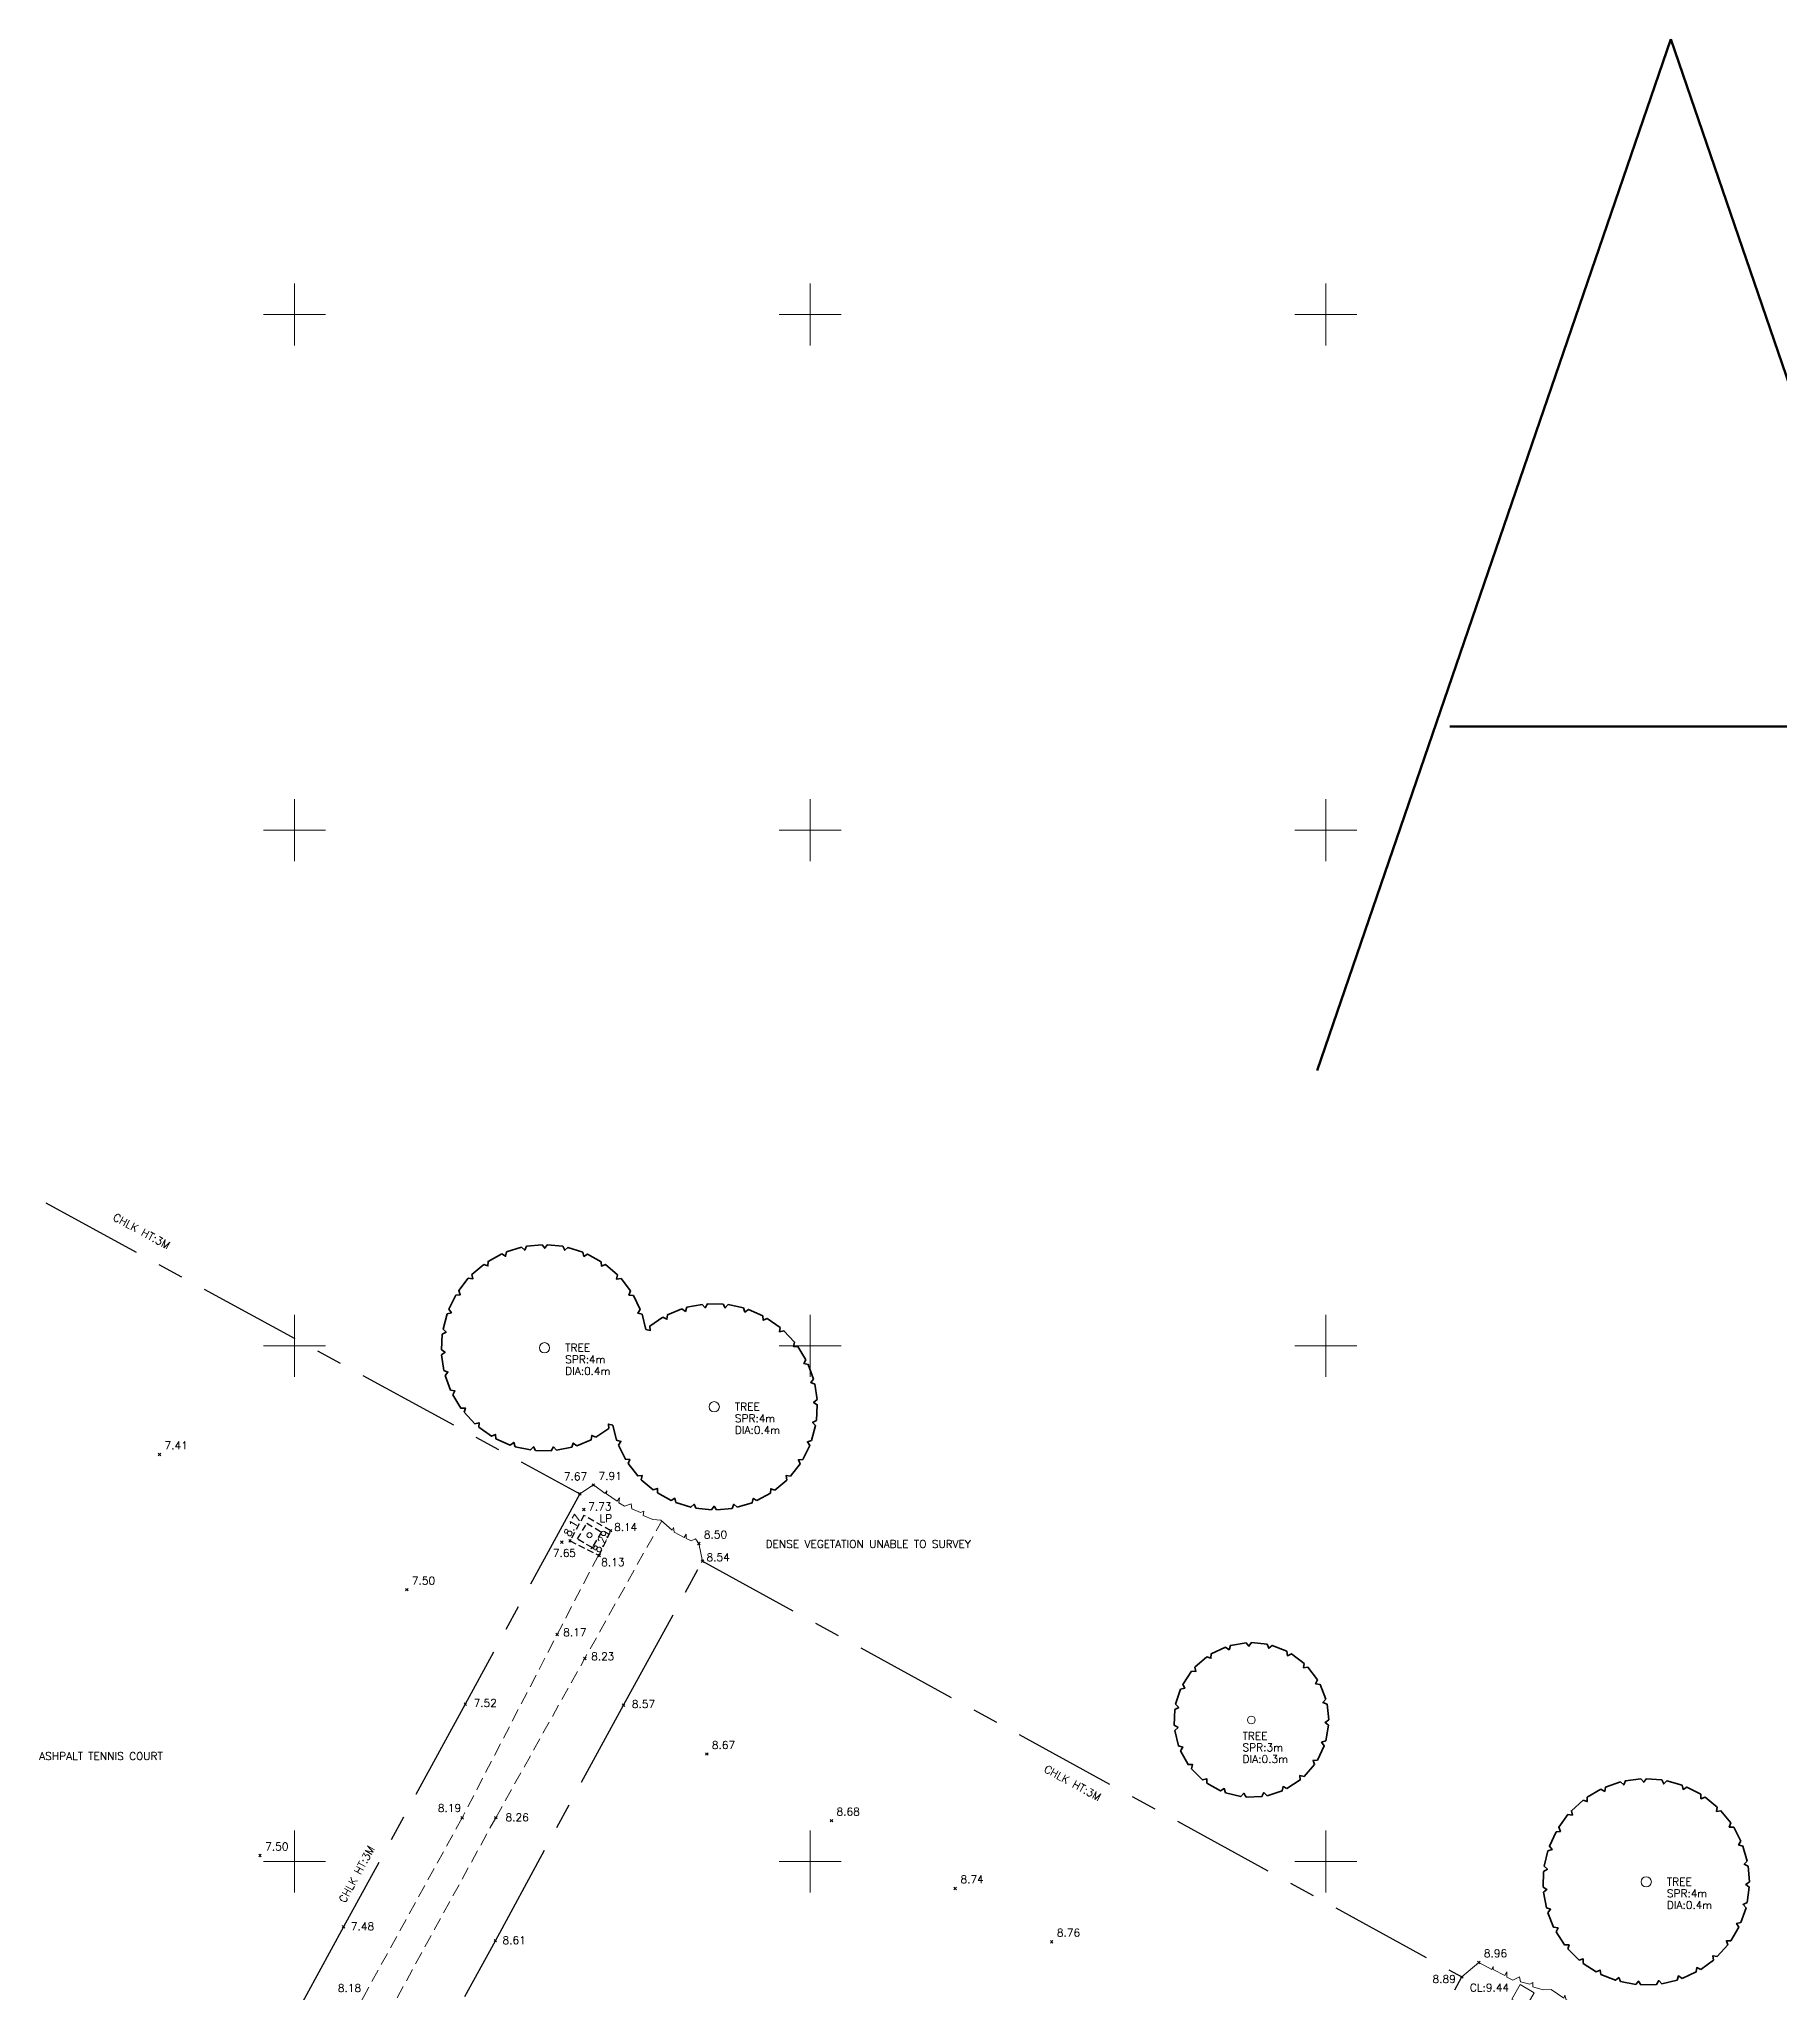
# Model space of a CAD drawing. Extents: x 521064 to 521635, y 174590 to 175241.
# Drawn here: x 521350.1 to 521417.6, y 175094.9 to 175170.7 of the extents above; entities that cross this region are included whole.
import ezdxf

# ---------------------------------------------------------------- set-up
doc = ezdxf.new("R2010")
doc.units = 0
doc.header["$PDMODE"] = 3
doc.header["$PDSIZE"] = 0.05
for name, pattern in [('Centre', [7, 4, -1, 1, -1]), ('DASHED', [0.75, 0.5, -0.25]), ('HIDDEN', [0.375, 0.25, -0.125])]:
    doc.linetypes.add(name, pattern=pattern)
doc.layers.get('0').update_dxf_attribs({"linetype": 'CONTINUOUS', "lineweight": 18})
for name, color, linetype, lineweight in [('I031G_SURVEY-GRID', 7, 'CONTINUOUS', 18), ('I901G_TITLE-SHEET', 7, 'CONTINUOUS', 18), ('I910T_TXT-GEN-S', 7, 'CONTINUOUS', 13), ('I923G_SURVEY-POINT', 7, 'CONTINUOUS', 18), ('I923T_SURVEY-LEVEL', 7, 'CONTINUOUS', 13), ('I941G_TREE', 72, 'CONTINUOUS', 18), ('I941G_TREE-VEG', 6, 'CONTINUOUS', 35), ('I941T_TREE-TXT', 82, 'CONTINUOUS', 13), ('I960G_COVER', 1, 'CONTINUOUS', 18), ('I976G_ST-FURN', 220, 'CONTINUOUS', 18), ('I976T_ST-FURN-TXT', 220, 'CONTINUOUS', 13), ('I991G_SLOPE', 21, 'DASHED', 18), ('I995G_VEGETATION', 102, 'CONTINUOUS', 18)]:
    doc.layers.add(name, color=color, linetype=linetype, lineweight=lineweight)
for name, color, linetype in [('I280G_BLDG-FRAME', 7, 'HIDDEN'), ('I940G_SURFACE', 200, 'HIDDEN'), ('I971G_FENCE', 5, 'Centre')]:
    doc.layers.add(name, color=color, linetype=linetype)
doc.styles.add('MONOTXT', font='simplex.shx')
doc.styles.get("Standard").update_dxf_attribs({"font": 'simplex.shx'})

# ---------------------------------------------------------------- blocks, each defined once
blk = doc.blocks.new('HEL Vegitation')
at = {"color": 0, "linetype": 'ByBlock'}
blk.add_polyline3d([(0, 0, 0), (0.092, -0.011, 0), (0.093, 0.01, 0), (0.1, -0.008, 0), (0.182, -0.015, 0), (0.184, 0.011, 0), (0.197, -0.02, 0), (0.239, -0.021, 0), (0.268, 0.013, 0), (0.287, -0.013, 0), (0.346, -0.006, 0), (0.36, 0.011, 0), (0.371, -0.014, 0), (0.436, -0.006, 0), (0.483, 0.015, 0), (0.575, -0.005, 0), (0.575, 0.015, 0), (0.593, -0.009, 0), (0.665, -0.008, 0), (0.666, 0.017, 0), (0.679, -0.008, 0), (0.714, -0.005, 0), (0.731, 0.02, 0), (0.765, 0.004, 0)], dxfattribs=at)

msp = doc.modelspace()

# ---------------------------------------------------------------- linework, layer by layer
at = {"layer": 'I031G_SURVEY-GRID'}
for p, q in [((521360, 175161.2), (521360, 175158.8)), ((521380, 175161.2), (521380, 175158.8)), ((521400, 175161.2), (521400, 175158.8)), ((521358.8, 175160), (521361.2, 175160)), ((521378.8, 175160), (521381.2, 175160)), ((521398.8, 175160), (521401.2, 175160)), ((521360, 175141.2), (521360, 175138.8)), ((521380, 175141.2), (521380, 175138.8)), ((521400, 175141.2), (521400, 175138.8)), ((521358.8, 175140), (521361.2, 175140)), ((521378.8, 175140), (521381.2, 175140)), ((521398.8, 175140), (521401.2, 175140)), ((521360, 175121.2), (521360, 175118.8)), ((521380, 175121.2), (521380, 175118.8)), ((521400, 175121.2), (521400, 175118.8)), ((521358.8, 175120), (521361.2, 175120)), ((521378.8, 175120), (521381.2, 175120)), ((521398.8, 175120), (521401.2, 175120)), ((521360, 175101.2), (521360, 175098.8)), ((521380, 175101.2), (521380, 175098.8)), ((521400, 175101.2), (521400, 175098.8)), ((521358.8, 175100), (521361.2, 175100)), ((521378.8, 175100), (521381.2, 175100)), ((521398.8, 175100), (521401.2, 175100))]:
    msp.add_line(p, q, dxfattribs=at)
at = {"layer": 'I280G_BLDG-FRAME'}
msp.add_polyline3d([(521371.906, 175112.778, 8.283), (521371.545, 175112.171, 8.289), (521370.978, 175112.508, 8.284), (521371.339, 175113.116, 8.278)], close=True, dxfattribs=at)
at = {"layer": 'I923G_SURVEY-POINT'}
for p in [(521354.765, 175115.785, 7.408), (521371.593, 175114.602, 7.907), (521371.067, 175114.262, 7.668), (521371.224, 175113.648, 7.73), (521372.265, 175112.828, 8.143), (521370.368, 175112.386, 7.655), (521370.688, 175112.436, 8.168), (521371.545, 175112.171, 8.289), (521375.681, 175112.329, 8.503), (521371.824, 175111.866, 8.131), (521375.826, 175111.645, 8.545), (521364.359, 175110.542, 7.497), (521370.191, 175108.802, 8.169), (521371.262, 175107.874, 8.227), (521366.628, 175106.105, 7.518), (521372.763, 175106.064, 8.573), (521375.993, 175104.167, 8.668), (521366.504, 175101.692, 8.194), (521367.807, 175101.697, 8.255), (521380.828, 175101.582, 8.676), (521358.666, 175100.228, 7.495), (521385.631, 175098.956, 8.736), (521361.903, 175097.462, 7.482), (521367.793, 175096.927, 8.608), (521389.368, 175096.885, 8.757), (521405.278, 175095.52, 8.889), (521405.936, 175096.085, 8.956)]:
    msp.add_point(p, dxfattribs=at)
at = {"layer": 'I940G_SURFACE'}
msp.add_polyline3d([(521371.23, 175113.419, 8.141), (521370.688, 175112.436, 8.168), (521371.824, 175111.866, 8.131), (521372.265, 175112.828, 8.143)], close=True, dxfattribs=at)
at = {"layer": 'I941G_TREE'}
for centre, radius in [((521369.699, 175119.922), 0.2), ((521376.281, 175117.634), 0.2), ((521397.114, 175105.488), 0.15), ((521412.428, 175099.21), 0.2)]:
    msp.add_circle(centre, radius, dxfattribs=at)
at = {"layer": 'I941G_TREE-VEG'}
for points in [[(521368.041, 175123.562), (521367.51, 175123.27), (521367.506, 175123.098), (521367.344, 175123.155)], [(521368.805, 175123.821), (521368.227, 175123.641), (521368.188, 175123.474), (521368.041, 175123.562)], [(521369.606, 175123.921), (521369.003, 175123.861), (521368.932, 175123.705), (521368.805, 175123.821)], [(521370.411, 175123.858), (521369.808, 175123.921), (521369.707, 175123.782), (521369.606, 175123.921)], [(521371.187, 175123.635), (521370.609, 175123.818), (521370.482, 175123.702), (521370.411, 175123.858)], [(521371.902, 175123.261), (521371.372, 175123.556), (521371.225, 175123.468), (521371.187, 175123.635)], [(521367.344, 175123.155), (521366.882, 175122.762), (521366.913, 175122.593), (521366.743, 175122.616)], [(521372.528, 175122.751), (521372.068, 175123.146), (521371.906, 175123.09), (521371.902, 175123.261)], [(521373.038, 175122.126), (521372.667, 175122.605), (521372.497, 175122.582), (521372.528, 175122.751)], [(521366.262, 175121.968), (521365.992, 175121.425), (521366.087, 175121.282), (521365.921, 175121.236)], [(521366.743, 175122.616), (521366.37, 175122.139), (521366.433, 175121.979), (521366.262, 175121.968)], [(521373.412, 175121.41), (521373.145, 175121.954), (521372.974, 175121.966), (521373.038, 175122.126)], [(521365.921, 175121.236), (521365.766, 175120.65), (521365.887, 175120.529), (521365.734, 175120.45)], [(521373.635, 175120.635), (521373.483, 175121.221), (521373.317, 175121.267), (521373.412, 175121.41)], [(521375.029, 175121.433), (521374.47, 175121.201), (521374.447, 175121.031), (521374.292, 175121.105)], [(521375.817, 175121.607), (521375.223, 175121.492), (521375.166, 175121.33), (521375.029, 175121.433)], [(521376.624, 175121.619), (521376.019, 175121.626), (521375.931, 175121.478), (521375.817, 175121.607)], [(521377.418, 175121.469), (521376.825, 175121.597), (521376.709, 175121.47), (521376.624, 175121.619)], [(521378.164, 175121.163), (521377.61, 175121.407), (521377.471, 175121.306), (521377.418, 175121.469)], [(521365.734, 175120.45), (521365.7, 175119.846), (521365.843, 175119.751), (521365.709, 175119.644)], [(521374.292, 175121.105), (521373.79, 175120.764), (521373.802, 175120.593), (521373.635, 175120.635)], [(521378.835, 175120.713), (521378.34, 175121.063), (521378.184, 175120.992), (521378.164, 175121.163)], [(521379.401, 175120.138), (521378.987, 175120.58), (521378.819, 175120.542), (521378.835, 175120.713)], [(521379.84, 175119.46), (521379.523, 175119.977), (521379.352, 175119.973), (521379.401, 175120.138)], [(521365.709, 175119.644), (521365.797, 175119.044), (521365.956, 175118.98), (521365.846, 175118.848)], [(521380.134, 175118.708), (521379.927, 175119.278), (521379.759, 175119.309), (521379.84, 175119.46)], [(521365.846, 175118.848), (521366.053, 175118.279), (521366.222, 175118.248), (521366.14, 175118.096)], [(521380.271, 175117.913), (521380.183, 175118.512), (521380.024, 175118.577), (521380.134, 175118.708)], [(521366.14, 175118.096), (521366.457, 175117.58), (521366.629, 175117.584), (521366.58, 175117.419)], [(521366.58, 175117.419), (521366.993, 175116.977), (521367.161, 175117.015), (521367.146, 175116.844)], [(521380.246, 175117.106), (521380.28, 175117.711), (521380.137, 175117.806), (521380.271, 175117.913)], [(521367.146, 175116.844), (521367.64, 175116.493), (521367.796, 175116.564), (521367.816, 175116.394)], [(521371.688, 175116.452), (521372.19, 175116.792), (521372.178, 175116.963), (521372.345, 175116.922)], [(521372.345, 175116.922), (521372.497, 175116.336), (521372.663, 175116.289), (521372.568, 175116.146)], [(521380.059, 175116.321), (521380.214, 175116.906), (521380.093, 175117.028), (521380.246, 175117.106)], [(521367.816, 175116.394), (521368.37, 175116.15), (521368.509, 175116.25), (521368.563, 175116.087)], [(521368.563, 175116.087), (521369.155, 175115.96), (521369.271, 175116.086), (521369.356, 175115.937)], [(521369.356, 175115.937), (521369.962, 175115.931), (521370.05, 175116.078), (521370.163, 175115.949)], [(521370.163, 175115.949), (521370.758, 175116.065), (521370.814, 175116.227), (521370.951, 175116.123)], [(521370.951, 175116.123), (521371.511, 175116.356), (521371.534, 175116.526), (521371.688, 175116.452)], [(521372.568, 175116.146), (521372.835, 175115.602), (521373.006, 175115.59), (521372.942, 175115.431)], [(521379.718, 175115.589), (521379.988, 175116.132), (521379.894, 175116.275), (521380.059, 175116.321)], [(521372.942, 175115.431), (521373.313, 175114.952), (521373.484, 175114.974), (521373.453, 175114.806)], [(521379.238, 175114.94), (521379.611, 175115.418), (521379.547, 175115.577), (521379.718, 175115.589)], [(521373.453, 175114.806), (521373.912, 175114.411), (521374.075, 175114.467), (521374.078, 175114.295)], [(521377.94, 175113.994), (521378.47, 175114.287), (521378.475, 175114.458), (521378.637, 175114.402)], [(521378.637, 175114.402), (521379.098, 175114.794), (521379.068, 175114.963), (521379.238, 175114.94)], [(521374.078, 175114.295), (521374.608, 175114.001), (521374.755, 175114.088), (521374.793, 175113.921)], [(521374.793, 175113.921), (521375.371, 175113.739), (521375.498, 175113.854), (521375.569, 175113.698)], [(521375.569, 175113.698), (521376.172, 175113.636), (521376.273, 175113.774), (521376.374, 175113.635)], [(521376.374, 175113.635), (521376.977, 175113.695), (521377.048, 175113.851), (521377.175, 175113.736)], [(521377.175, 175113.736), (521377.754, 175113.915), (521377.792, 175114.083), (521377.94, 175113.994)], [(521396.109, 175108.315), (521395.555, 175108.051), (521395.545, 175107.879), (521395.383, 175107.939)], [(521396.909, 175108.481), (521396.304, 175108.377), (521396.248, 175108.214), (521396.109, 175108.315)], [(521397.724, 175108.425), (521397.114, 175108.488), (521397.016, 175108.346), (521396.909, 175108.481)], [(521398.494, 175108.151), (521397.923, 175108.377), (521397.791, 175108.266), (521397.724, 175108.425)], [(521395.383, 175107.939), (521394.921, 175107.535), (521394.958, 175107.367), (521394.786, 175107.381)], [(521399.161, 175107.68), (521398.672, 175108.051), (521398.515, 175107.981), (521398.494, 175108.151)], [(521399.677, 175107.047), (521399.306, 175107.535), (521399.136, 175107.51), (521399.161, 175107.68)], [(521394.786, 175107.381), (521394.45, 175106.868), (521394.531, 175106.716), (521394.362, 175106.683)], [(521400.002, 175106.297), (521399.777, 175106.868), (521399.606, 175106.889), (521399.677, 175107.047)], [(521394.362, 175106.683), (521394.176, 175106.098), (521394.295, 175105.974), (521394.141, 175105.896)], [(521400.114, 175105.488), (521400.051, 175106.098), (521399.892, 175106.165), (521400.002, 175106.297)], [(521394.141, 175105.896), (521394.121, 175105.283), (521394.269, 175105.195), (521394.141, 175105.079)], [(521400.002, 175104.678), (521400.107, 175105.283), (521399.972, 175105.39), (521400.114, 175105.488)], [(521394.141, 175105.079), (521394.287, 175104.483), (521394.453, 175104.439), (521394.362, 175104.293)], [(521399.677, 175103.929), (521399.94, 175104.483), (521399.84, 175104.623), (521400.002, 175104.678)], [(521394.362, 175104.293), (521394.663, 175103.758), (521394.835, 175103.76), (521394.786, 175103.595)], [(521399.161, 175103.295), (521399.564, 175103.758), (521399.505, 175103.919), (521399.677, 175103.929)], [(521394.786, 175103.595), (521395.22, 175103.161), (521395.385, 175103.209), (521395.383, 175103.037)], [(521395.383, 175103.037), (521395.918, 175102.736), (521396.064, 175102.827), (521396.109, 175102.661)], [(521398.494, 175102.824), (521399.007, 175103.161), (521398.993, 175103.332), (521399.161, 175103.295)], [(521411.426, 175103.082), (521410.851, 175102.886), (521410.817, 175102.718), (521410.667, 175102.801)], [(521412.226, 175103.205), (521411.623, 175103.128), (521411.556, 175102.97), (521411.426, 175103.082)], [(521413.034, 175103.164), (521412.428, 175103.21), (521412.33, 175103.069), (521412.226, 175103.205)], [(521413.817, 175102.961), (521413.233, 175103.128), (521413.109, 175103.009), (521413.034, 175103.164)], [(521396.109, 175102.661), (521396.705, 175102.516), (521396.821, 175102.643), (521396.909, 175102.495)], [(521396.909, 175102.495), (521397.522, 175102.516), (521397.599, 175102.669), (521397.724, 175102.551)], [(521397.724, 175102.551), (521398.309, 175102.736), (521398.342, 175102.905), (521398.494, 175102.824)], [(521409.98, 175102.373), (521409.529, 175101.966), (521409.564, 175101.798), (521409.393, 175101.816)], [(521410.667, 175102.801), (521410.143, 175102.493), (521410.144, 175102.321), (521409.98, 175102.373)], [(521414.544, 175102.605), (521414.006, 175102.886), (521413.86, 175102.795), (521413.817, 175102.961)], [(521415.184, 175102.109), (521414.713, 175102.493), (521414.552, 175102.433), (521414.544, 175102.605)], [(521409.393, 175101.816), (521409.034, 175101.326), (521409.102, 175101.168), (521408.931, 175101.151)], [(521415.711, 175101.495), (521415.327, 175101.966), (521415.158, 175101.939), (521415.184, 175102.109)], [(521416.104, 175100.787), (521415.823, 175101.326), (521415.651, 175101.334), (521415.711, 175101.495)], [(521408.931, 175101.151), (521408.677, 175100.599), (521408.776, 175100.459), (521408.612, 175100.407)], [(521416.346, 175100.015), (521416.179, 175100.599), (521416.013, 175100.642), (521416.104, 175100.787)], [(521408.612, 175100.407), (521408.474, 175099.816), (521408.599, 175099.698), (521408.449, 175099.615)], [(521416.428, 175099.21), (521416.382, 175099.816), (521416.228, 175099.891), (521416.346, 175100.015)], [(521408.449, 175099.615), (521408.433, 175099.007), (521408.579, 175098.917), (521408.449, 175098.805)], [(521416.346, 175098.405), (521416.423, 175099.007), (521416.287, 175099.112), (521416.428, 175099.21)], [(521408.449, 175098.805), (521408.556, 175098.207), (521408.717, 175098.148), (521408.612, 175098.013)], [(521408.612, 175098.013), (521408.837, 175097.448), (521409.007, 175097.423), (521408.931, 175097.269)], [(521416.104, 175097.633), (521416.301, 175098.207), (521416.188, 175098.337), (521416.346, 175098.405)], [(521408.931, 175097.269), (521409.265, 175096.762), (521409.437, 175096.771), (521409.393, 175096.605)], [(521415.184, 175096.311), (521415.591, 175096.762), (521415.54, 175096.925), (521415.711, 175096.925)], [(521415.711, 175096.925), (521416.019, 175097.448), (521415.936, 175097.598), (521416.104, 175097.633)], [(521409.393, 175096.605), (521409.823, 175096.175), (521409.989, 175096.218), (521409.98, 175096.047)], [(521414.544, 175095.815), (521415.034, 175096.175), (521415.016, 175096.346), (521415.184, 175096.311)], [(521409.98, 175096.047), (521410.487, 175095.713), (521410.641, 175095.789), (521410.667, 175095.619)], [(521410.667, 175095.619), (521411.231, 175095.393), (521411.366, 175095.499), (521411.426, 175095.338)], [(521413.034, 175095.256), (521413.626, 175095.393), (521413.677, 175095.558), (521413.817, 175095.459)], [(521413.817, 175095.459), (521414.369, 175095.713), (521414.386, 175095.884), (521414.544, 175095.815)], [(521411.426, 175095.338), (521412.024, 175095.231), (521412.135, 175095.361), (521412.226, 175095.215)], [(521412.226, 175095.215), (521412.833, 175095.231), (521412.916, 175095.381), (521413.034, 175095.256)]]:
    msp.add_lwpolyline(points, dxfattribs=at)
at = {"layer": 'I960G_COVER'}
msp.add_polyline3d([(521407.211, 175094.663, 9.439), (521407.76, 175094.343, 9.44), (521408.087, 175094.906, 9.457), (521407.538, 175095.226, 9.456)], close=True, dxfattribs=at)
at = {"layer": 'I971G_FENCE'}
for points in [[(521338.06, 175132.236, 7.177), (521371.067, 175114.262, 7.668)], [(521371.067, 175114.262, 7.668), (521366.628, 175106.105, 7.518), (521361.903, 175097.462, 7.482), (521357.69, 175089.74, 7.499), (521353.467, 175082.132, 7.661)], [(521358.272, 175079.529, 8.509), (521363.242, 175088.62, 8.559), (521367.793, 175096.927, 8.608), (521372.763, 175106.064, 8.573), (521375.826, 175111.645, 8.545)], [(521375.826, 175111.645, 8.545), (521405.278, 175095.52, 8.889)], [(521387.717, 175063.399, 8.962), (521393.459, 175073.785, 8.86), (521397.007, 175080.296, 8.868), (521401.643, 175088.882, 8.875), (521405.278, 175095.52, 8.889)]]:
    msp.add_polyline3d(points, dxfattribs=at)
at = {"layer": 'I976G_ST-FURN'}
msp.add_circle((521371.444, 175112.655, 8.273), 0.1, dxfattribs=at)
at = {"layer": 'I991G_SLOPE'}
for points in [[(521355.864, 175079.736, 8.151), (521359.518, 175086.513, 8.204), (521363.62, 175094.057, 8.231), (521367.807, 175101.697, 8.255), (521374.244, 175113.206, 8.202)], [(521371.788, 175111.883, 8.158), (521366.504, 175101.692, 8.194), (521362.689, 175094.764, 8.184), (521358.242, 175086.867, 8.168), (521355.708, 175082.698, 8.093), (521354.503, 175080.667, 8.039)]]:
    msp.add_polyline3d(points, dxfattribs=at)
at = {"layer": 'I995G_VEGETATION', "linetype": 'Continuous'}
for p, q in [((521371.593, 175114.602, 7.907), (521371.067, 175114.262, 7.668)), ((521375.681, 175112.329, 7.907), (521375.826, 175111.645, 8.545))]:
    msp.add_line(p, q, dxfattribs=at)
at = {"layer": 'I995G_VEGETATION'}
msp.add_line((521405.936, 175096.085, 8.956), (521405.278, 175095.52, 8.889), dxfattribs=at)

# ---------------------------------------------------------------- block references
at = {"layer": 'I995G_VEGETATION', "linetype": 'Continuous'}
for p, xscale, yscale, zscale, rotation in [((521371.593, 175114.602, 7.907), 6.117641455821236, 6.117641455821236, 6.117641455821236, 330.6500501060985), ((521405.936, 175096.085, 8.956), 6.211472201834287, 6.211472201834287, 6.211472201834287, 337.7501606420811)]:
    msp.add_blockref('HEL Vegitation', p, dxfattribs=dict(at, xscale=xscale, yscale=yscale, zscale=zscale, rotation=rotation))

# ---------------------------------------------------------------- texts
at = {"layer": 'I901G_TITLE-SHEET'}
msp.add_text('A0', height=40, dxfattribs=at).set_placement((521397.953, 175130.679))
at = {"layer": 'I910T_TXT-GEN-S', "style": 'MONOTXT'}
for rotation, p in [(331.45361, (521352.93, 175124.892)), (331.45361, (521389.042, 175103.494)), (61.44688, (521361.966, 175098.367))]:
    msp.add_text('CHLK HT:3M', height=0.3, rotation=rotation, dxfattribs=at).set_placement(p)
for s, p in [('DENSE VEGETATION UNABLE TO SURVEY', (521378.277, 175112.163)), ('ASHPALT TENNIS COURT', (521350.102, 175103.935))]:
    msp.add_text(s, height=0.3, dxfattribs=at).set_placement(p)
at = {"layer": 'I923T_SURVEY-LEVEL', "style": 'MONOTXT'}
for s, p in [('7.41', (521354.965, 175115.985, 7.408)), ('7.67', (521370.448, 175114.781, 7.668)), ('7.91', (521371.793, 175114.802, 7.907)), ('7.73', (521371.392, 175113.616, 7.73)), ('8.14', (521372.397, 175112.817, 8.143)), ('7.65', (521370.019, 175111.815, 7.655)), ('8.50', (521375.881, 175112.529, 8.503)), ('8.13', (521371.902, 175111.457, 8.131)), ('8.54', (521375.981, 175111.649, 8.545)), ('7.50', (521364.559, 175110.742, 7.497)), ('8.17', (521370.422, 175108.738, 8.169)), ('8.23', (521371.506, 175107.802, 8.227)), ('7.52', (521366.952, 175105.995, 7.518)), ('8.57', (521373.087, 175105.953, 8.573)), ('8.67', (521376.193, 175104.367, 8.668)), ('8.19', (521365.567, 175101.921, 8.194)), ('8.26', (521368.185, 175101.557, 8.255)), ('8.68', (521381.028, 175101.782, 8.676)), ('7.50', (521358.866, 175100.429, 7.495)), ('8.74', (521385.831, 175099.156, 8.736)), ('7.48', (521362.186, 175097.331, 7.482)), ('8.61', (521368.076, 175096.796, 8.608)), ('8.76', (521389.568, 175097.085, 8.757)), ('8.96', (521406.136, 175096.285, 8.956)), ('8.89', (521404.139, 175095.291, 8.889)), ('8.18', (521361.689, 175094.943, 8.184)), ('CL:9.44', (521405.589, 175094.958, 9.439))]:
    msp.add_text(s, height=0.3, dxfattribs=at).set_placement(p)
for s, rotation, p in [('8.17', 59.78273, (521370.684, 175112.572, 8.168)), ('8.29', 63.96764, (521371.835, 175111.944, 8.289))]:
    msp.add_text(s, height=0.3, rotation=rotation, dxfattribs=at).set_placement(p)
at = {"layer": 'I941T_TREE-TXT', "style": 'MONOTXT'}
for s, p in [('TREE', (521370.499, 175119.772)), ('SPR:4m', (521370.499, 175119.322)), ('DIA:0.4m', (521370.499, 175118.872)), ('TREE', (521377.081, 175117.484)), ('SPR:4m', (521377.081, 175117.034)), ('DIA:0.4m', (521377.081, 175116.584)), ('TREE', (521396.777, 175104.72)), ('SPR:3m', (521396.777, 175104.27)), ('DIA:0.3m', (521396.777, 175103.82)), ('TREE', (521413.228, 175099.06)), ('SPR:4m', (521413.228, 175098.61)), ('DIA:0.4m', (521413.228, 175098.16))]:
    msp.add_text(s, height=0.3, dxfattribs=at).set_placement(p)
at = {"layer": 'I976T_ST-FURN-TXT', "style": 'MONOTXT'}
msp.add_text('LP', height=0.3, dxfattribs=at).set_placement((521371.832, 175113.162))

doc.saveas('drawing.dxf')
